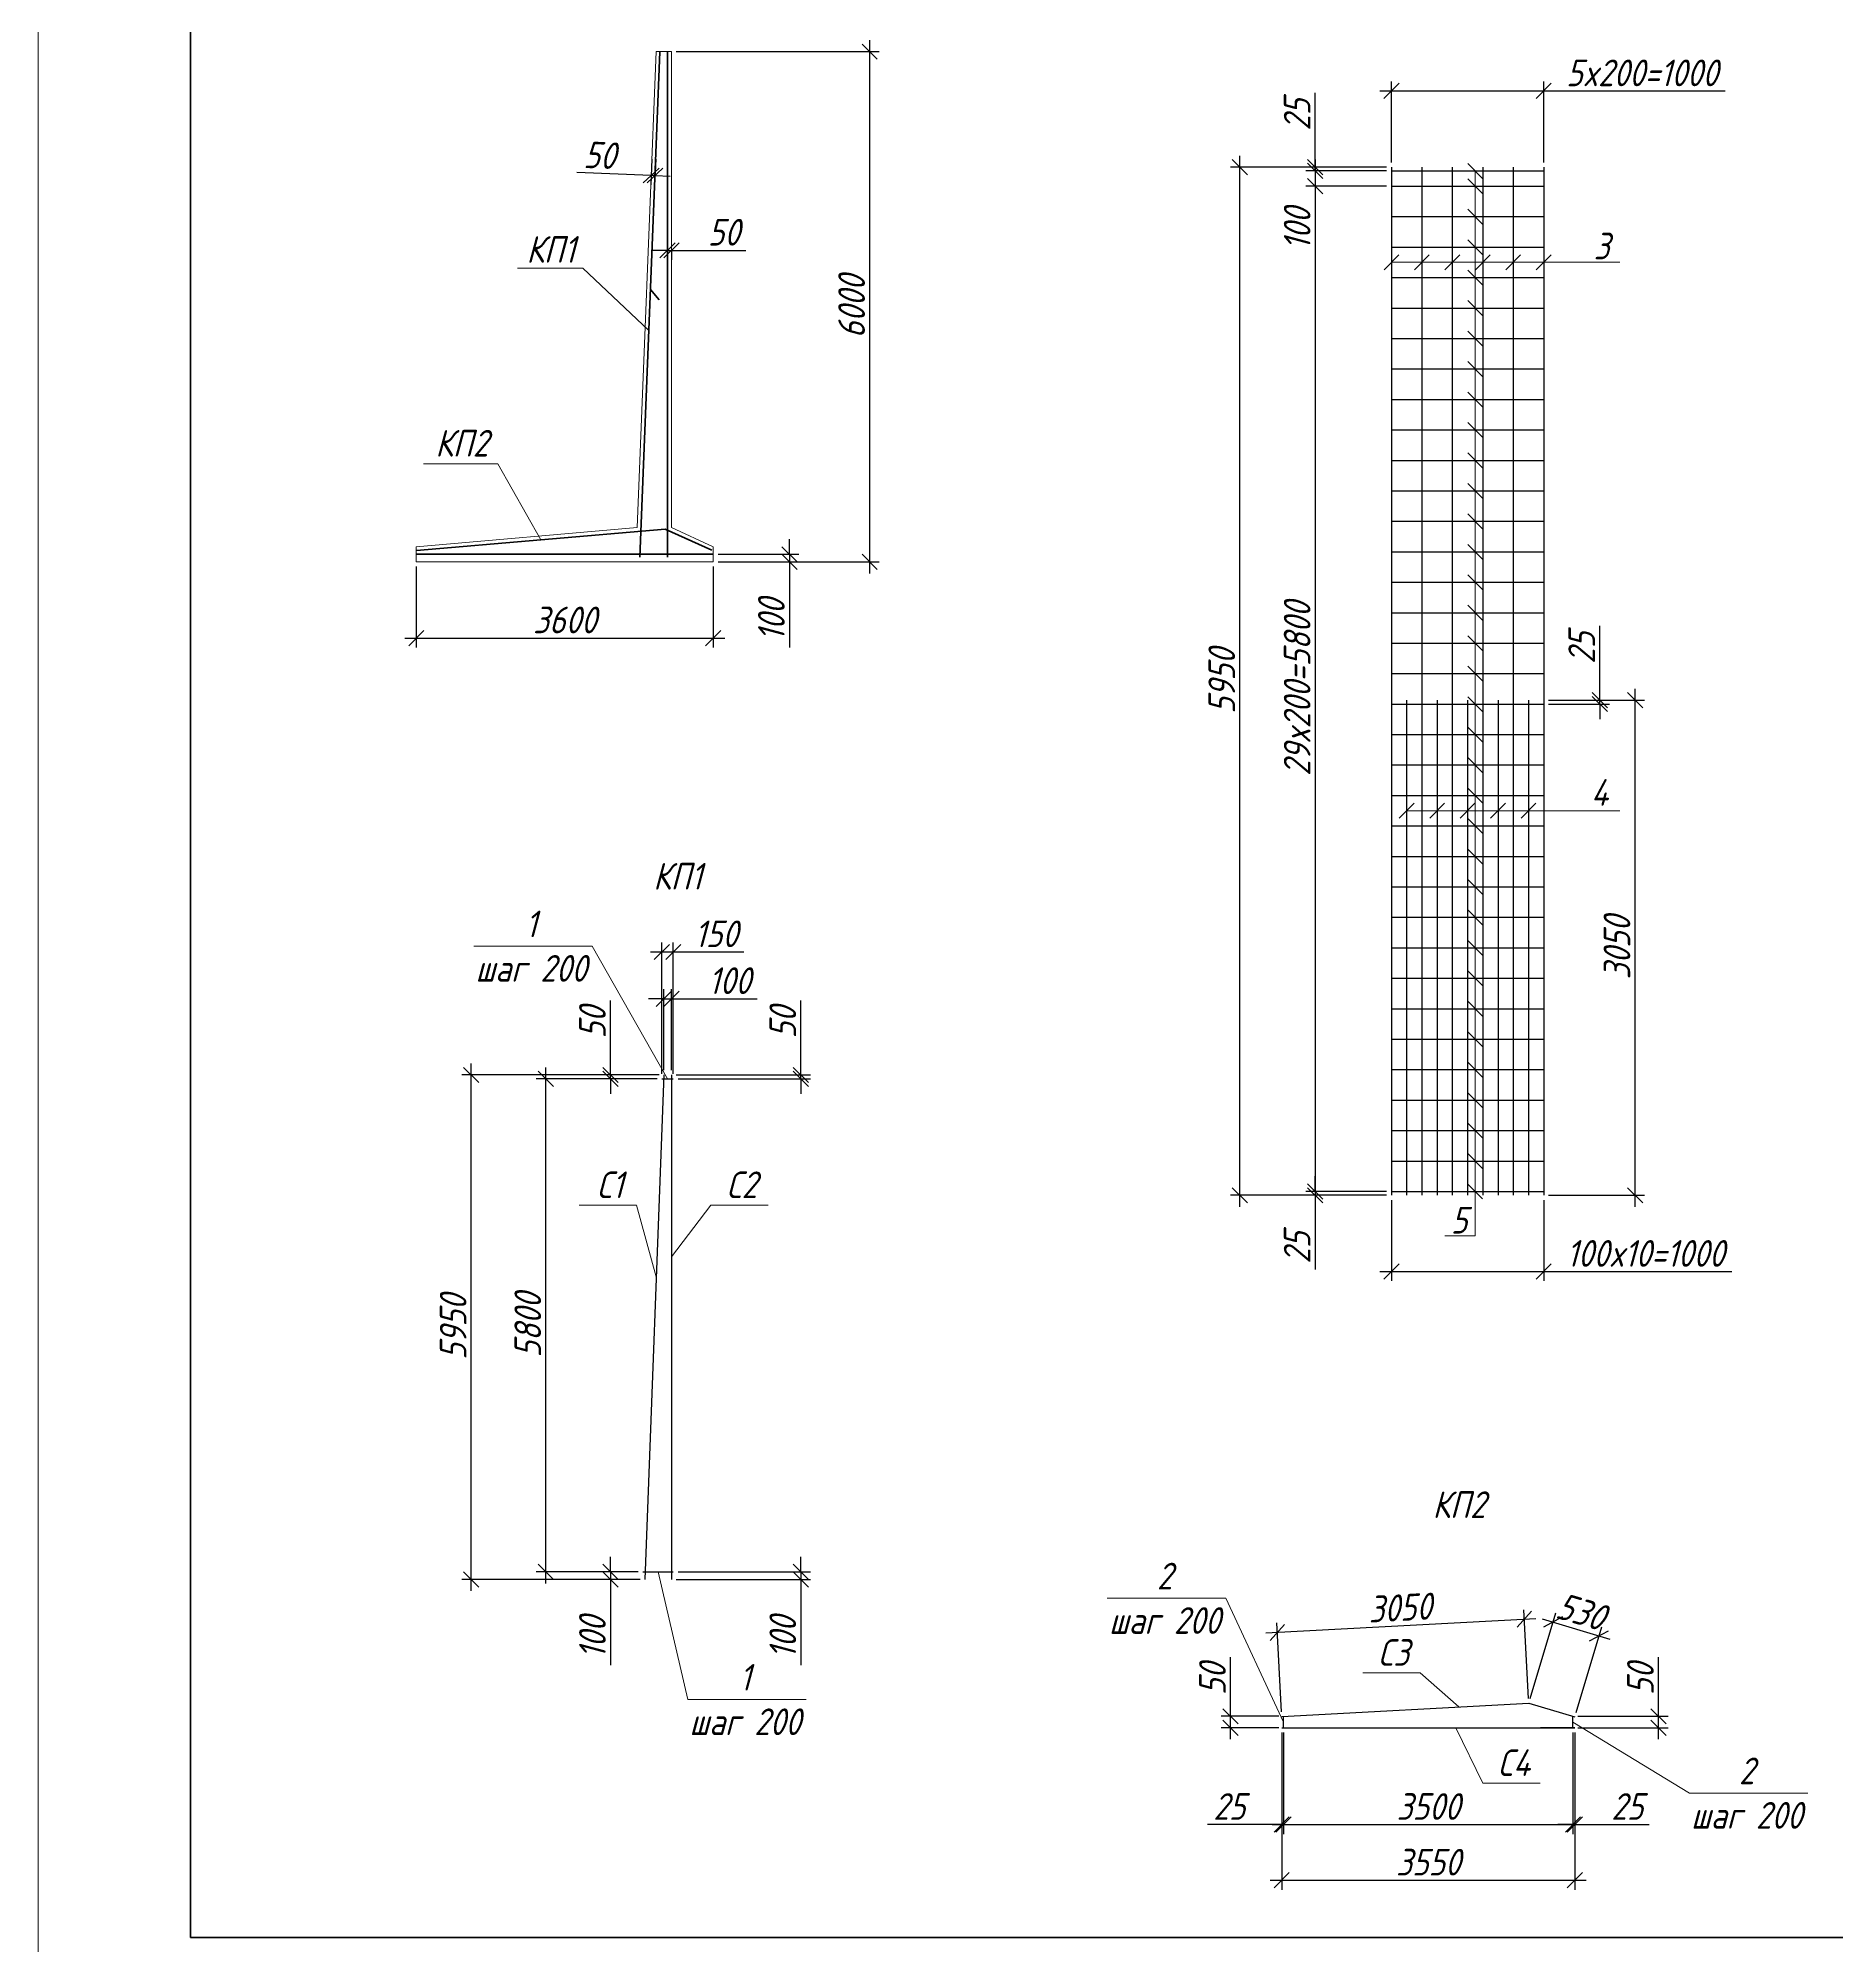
# Model space of a CAD drawing. Header units: millimetres. Extents: x -1004 to 900128, y -352756 to 107728.
# Drawn here: x 403823 to 427445, y -229049 to -204001 of the extents above; entities that cross this region are included whole.
import ezdxf

# ---------------------------------------------------------------- set-up
doc = ezdxf.new("R2010")
doc.units = ezdxf.units.MM
for name, color, linetype, lineweight in [('basic', 95, 'Continuous', 30), ('frame', 173, 'Continuous', 40), ('size', 45, 'Continuous', 20), ('text', 13, 'Continuous', 20), ('thick', 42, 'Continuous', 35), ('thin', 153, 'Continuous', 18)]:
    doc.layers.add(name, color=color, linetype=linetype, lineweight=lineweight)
doc.styles.add('Structures', font='isocpeur.ttf', dxfattribs={"width": 0.85, "oblique": 15})
doc.dimstyles.new('structures 3.5', dxfattribs={"dimtxt": 3.5, "dimasz": 2, "dimexe": 1.25, "dimexo": 0.625, "dimtad": 1, "dimtxsty": 'Structures', "dimblk": 'OBLIQUE', "dimcen": 2.5, "dimdle": 1.5, "dimadec": 0, "dimazin": 0, "dimtfac": 1, "dimtmove": 0, "dimatfit": 3, "dimfxl": 1, "dimarcsym": 0})
doc.dimstyles.new('structures 3.5 50', dxfattribs={"dimtxt": 3.5, "dimasz": 2, "dimexe": 1.25, "dimexo": 0.625, "dimtad": 1, "dimlfac": 0.5, "dimtxsty": 'Structures', "dimblk": 'OBLIQUE', "dimcen": 2.5, "dimdle": 1.5, "dimadec": 0, "dimazin": 0, "dimtfac": 1, "dimtmove": 0, "dimatfit": 3, "dimfxl": 1, "dimarcsym": 0})

# ---------------------------------------------------------------- blocks, each defined once
blk = doc.blocks.new('_Oblique')
at = {"color": 0, "linetype": 'ByBlock', "lineweight": -2}
blk.add_line((-0.5, -0.5), (0.5, 0.5), dxfattribs=at)
blk = doc.blocks.new('*D968')
at = {"layer": 'Defpoints', "color": 0, "transparency": 16777216}
for p in [(408789, -210878), (412689, -210878), (412689, -211878)]:
    blk.add_point(p, dxfattribs=at)
at = {"layer": 'size', "color": 0, "lineweight": -2, "transparency": 16777216}
for p, q in [((408789, -210940), (408789, -212003)), ((412689, -210940), (412689, -212003)), ((408639, -211878), (412839, -211878))]:
    blk.add_line(p, q, dxfattribs=at)
at = {"layer": 'size', "color": 0, "lineweight": -2, "transparency": 16777216, "xscale": 200, "yscale": 200, "zscale": 200, "rotation": 180}
blk.add_blockref('_Oblique', (408789, -211878), dxfattribs=at)
at = {"layer": 'size', "color": 0, "lineweight": -2, "transparency": 16777216, "xscale": 200, "yscale": 200, "zscale": 200}
blk.add_blockref('_Oblique', (412689, -211878), dxfattribs=at)
at = {"layer": 'size', "color": 0, "transparency": 16777216, "insert": (410739, -211640), "char_height": 350, "attachment_point": 5, "style": 'Structures'}
blk.add_mtext('3600', dxfattribs=at)
blk = doc.blocks.new('*D969')
at = {"layer": 'Defpoints', "color": 0, "transparency": 16777216}
for p in [(411885, -205526), (411935, -205528), (411874, -205803)]:
    blk.add_point(p, dxfattribs=at)
at = {"layer": 'size', "color": 0, "lineweight": -2, "transparency": 16777216}
for p, q in [((411883, -205588), (411869, -205928)), ((411933, -205590), (411919, -205930)), ((411874, -205803), (410899, -205764)), ((411924, -205805), (411874, -205803)), ((411924, -205805), (412124, -205813))]:
    blk.add_line(p, q, dxfattribs=at)
at = {"layer": 'size', "color": 0, "lineweight": -2, "transparency": 16777216, "xscale": 200, "yscale": 200, "zscale": 200}
for p, rotation in [((411874, -205803), 357.7093899573788), ((411924, -205805), 177.7093899573788)]:
    blk.add_blockref('_Oblique', p, dxfattribs=dict(at, rotation=rotation))
at = {"layer": 'size', "color": 0, "transparency": 16777216, "insert": (411197, -205538), "char_height": 350, "attachment_point": 5, "rotation": 357.7094, "style": 'Structures'}
blk.add_mtext('50', dxfattribs=at)
blk = doc.blocks.new('*D970')
at = {"layer": 'Defpoints', "color": 0, "transparency": 16777216}
for p in [(412689, -210778), (412689, -210878), (413689, -210878)]:
    blk.add_point(p, dxfattribs=at)
at = {"layer": 'size', "color": 0, "lineweight": -2, "transparency": 16777216}
for p, q in [((413689, -210778), (413689, -210578)), ((412752, -210778), (413814, -210778)), ((412752, -210878), (413814, -210878)), ((413689, -210778), (413689, -210878)), ((413689, -210878), (413689, -212002))]:
    blk.add_line(p, q, dxfattribs=at)
at = {"layer": 'size', "color": 0, "lineweight": -2, "transparency": 16777216, "xscale": 200, "yscale": 200, "zscale": 200}
for p, rotation in [((413689, -210778), 270), ((413689, -210878), 90)]:
    blk.add_blockref('_Oblique', p, dxfattribs=dict(at, rotation=rotation))
at = {"layer": 'size', "color": 0, "transparency": 16777216, "insert": (413452, -211640), "char_height": 350, "attachment_point": 5, "rotation": 90, "style": 'Structures'}
blk.add_mtext('100', dxfattribs=at)
blk = doc.blocks.new('*D971')
at = {"layer": 'Defpoints', "color": 0, "transparency": 16777216}
for p in [(412139, -204178), (414743, -204178), (412689, -210878)]:
    blk.add_point(p, dxfattribs=at)
at = {"layer": 'size', "color": 0, "lineweight": -2, "transparency": 16777216}
for p, q in [((414743, -211028), (414743, -204028)), ((412202, -204178), (414868, -204178)), ((412752, -210878), (414868, -210878))]:
    blk.add_line(p, q, dxfattribs=at)
at = {"layer": 'size', "color": 0, "lineweight": -2, "transparency": 16777216, "xscale": 200, "yscale": 200, "zscale": 200}
for p, rotation in [((414743, -204178), 90), ((414743, -210878), 270)]:
    blk.add_blockref('_Oblique', p, dxfattribs=dict(at, rotation=rotation))
at = {"layer": 'size', "color": 0, "transparency": 16777216, "insert": (414506, -207528), "char_height": 350, "attachment_point": 5, "rotation": 90, "style": 'Structures'}
blk.add_mtext('6000', dxfattribs=at)
blk = doc.blocks.new('*D972')
at = {"layer": 'Defpoints', "color": 0, "transparency": 16777216}
for p in [(412089, -206710), (412139, -206710), (412139, -206787)]:
    blk.add_point(p, dxfattribs=at)
at = {"layer": 'size', "color": 0, "lineweight": -2, "transparency": 16777216}
for p, q in [((412089, -206787), (411889, -206787)), ((412089, -206773), (412089, -206912)), ((412089, -206787), (412139, -206787)), ((412139, -206773), (412139, -206912)), ((412139, -206787), (413115, -206787))]:
    blk.add_line(p, q, dxfattribs=at)
at = {"layer": 'size', "color": 0, "lineweight": -2, "transparency": 16777216, "xscale": 200, "yscale": 200, "zscale": 200}
blk.add_blockref('_Oblique', (412089, -206787), dxfattribs=at)
at = {"layer": 'size', "color": 0, "lineweight": -2, "transparency": 16777216, "xscale": 200, "yscale": 200, "zscale": 200, "rotation": 180}
blk.add_blockref('_Oblique', (412139, -206787), dxfattribs=at)
at = {"layer": 'size', "color": 0, "transparency": 16777216, "insert": (412827, -206549), "char_height": 350, "attachment_point": 5, "style": 'Structures'}
blk.add_mtext('50', dxfattribs=at)
blk = doc.blocks.new('*D973')
at = {"layer": 'Defpoints', "color": 0, "transparency": 16777216}
for p in [(412164, -215999), (412014, -217664), (412164, -217664)]:
    blk.add_point(p, dxfattribs=at)
at = {"layer": 'size', "color": 0, "lineweight": -2, "transparency": 16777216}
for p, q in [((412014, -217601), (412014, -215874)), ((412164, -217601), (412164, -215874)), ((411864, -215999), (412164, -215999)), ((412164, -215999), (413089, -215999))]:
    blk.add_line(p, q, dxfattribs=at)
at = {"layer": 'size', "color": 0, "lineweight": -2, "transparency": 16777216, "xscale": 200, "yscale": 200, "zscale": 200, "rotation": 180}
blk.add_blockref('_Oblique', (412014, -215999), dxfattribs=at)
at = {"layer": 'size', "color": 0, "lineweight": -2, "transparency": 16777216, "xscale": 200, "yscale": 200, "zscale": 200}
blk.add_blockref('_Oblique', (412164, -215999), dxfattribs=at)
at = {"layer": 'size', "color": 0, "transparency": 16777216, "insert": (412727, -215761), "char_height": 350, "attachment_point": 5, "style": 'Structures'}
blk.add_mtext('150', dxfattribs=at)
blk = doc.blocks.new('*D974')
at = {"layer": 'Defpoints', "color": 0, "transparency": 16777216}
for p in [(411339, -217614), (412014, -217664), (412039, -217614)]:
    blk.add_point(p, dxfattribs=at)
at = {"layer": 'size', "color": 0, "lineweight": -2, "transparency": 16777216}
for p, q in [((411339, -217614), (411339, -216638)), ((411977, -217614), (411214, -217614)), ((411952, -217664), (411214, -217664)), ((411339, -217664), (411339, -217614)), ((411339, -217664), (411339, -217864))]:
    blk.add_line(p, q, dxfattribs=at)
at = {"layer": 'size', "color": 0, "lineweight": -2, "transparency": 16777216, "xscale": 200, "yscale": 200, "zscale": 200}
for p, rotation in [((411339, -217614), 270), ((411339, -217664), 90)]:
    blk.add_blockref('_Oblique', p, dxfattribs=dict(at, rotation=rotation))
at = {"layer": 'size', "color": 0, "transparency": 16777216, "insert": (411102, -216926), "char_height": 350, "attachment_point": 5, "rotation": 90, "style": 'Structures'}
blk.add_mtext('50', dxfattribs=at)
blk = doc.blocks.new('*D975')
at = {"layer": 'Defpoints', "color": 0, "transparency": 16777216}
for p in [(412139, -217614), (412164, -217664), (413839, -217614)]:
    blk.add_point(p, dxfattribs=at)
at = {"layer": 'size', "color": 0, "lineweight": -2, "transparency": 16777216}
for p, q in [((413839, -217614), (413839, -216638)), ((412202, -217614), (413964, -217614)), ((412227, -217664), (413964, -217664)), ((413839, -217664), (413839, -217614)), ((413839, -217664), (413839, -217864))]:
    blk.add_line(p, q, dxfattribs=at)
at = {"layer": 'size', "color": 0, "lineweight": -2, "transparency": 16777216, "xscale": 200, "yscale": 200, "zscale": 200}
for p, rotation in [((413839, -217614), 270), ((413839, -217664), 90)]:
    blk.add_blockref('_Oblique', p, dxfattribs=dict(at, rotation=rotation))
at = {"layer": 'size', "color": 0, "transparency": 16777216, "insert": (413602, -216926), "char_height": 350, "attachment_point": 5, "rotation": 90, "style": 'Structures'}
blk.add_mtext('50', dxfattribs=at)
blk = doc.blocks.new('*D976')
at = {"layer": 'Defpoints', "color": 0, "transparency": 16777216}
for p in [(412139, -216614), (412039, -217614), (412139, -217614)]:
    blk.add_point(p, dxfattribs=at)
at = {"layer": 'size', "color": 0, "lineweight": -2, "transparency": 16777216}
for p, q in [((412039, -216614), (411839, -216614)), ((412039, -217551), (412039, -216489)), ((412039, -216614), (412139, -216614)), ((412139, -217551), (412139, -216489)), ((412139, -216614), (413264, -216614))]:
    blk.add_line(p, q, dxfattribs=at)
at = {"layer": 'size', "color": 0, "lineweight": -2, "transparency": 16777216, "xscale": 200, "yscale": 200, "zscale": 200}
blk.add_blockref('_Oblique', (412039, -216614), dxfattribs=at)
at = {"layer": 'size', "color": 0, "lineweight": -2, "transparency": 16777216, "xscale": 200, "yscale": 200, "zscale": 200, "rotation": 180}
blk.add_blockref('_Oblique', (412139, -216614), dxfattribs=at)
at = {"layer": 'size', "color": 0, "transparency": 16777216, "insert": (412902, -216376), "char_height": 350, "attachment_point": 5, "style": 'Structures'}
blk.add_mtext('100', dxfattribs=at)
blk = doc.blocks.new('*D977')
at = {"layer": 'Defpoints', "color": 0, "transparency": 16777216}
for p in [(411764, -224139), (411339, -224239), (411789, -224239)]:
    blk.add_point(p, dxfattribs=at)
at = {"layer": 'size', "color": 0, "lineweight": -2, "transparency": 16777216}
for p, q in [((411702, -224139), (411214, -224139)), ((411339, -224139), (411339, -223939)), ((411339, -224139), (411339, -224239)), ((411727, -224239), (411214, -224239)), ((411339, -224239), (411339, -225363))]:
    blk.add_line(p, q, dxfattribs=at)
at = {"layer": 'size', "color": 0, "lineweight": -2, "transparency": 16777216, "xscale": 200, "yscale": 200, "zscale": 200}
for p, rotation in [((411339, -224139), 270), ((411339, -224239), 90)]:
    blk.add_blockref('_Oblique', p, dxfattribs=dict(at, rotation=rotation))
at = {"layer": 'size', "color": 0, "transparency": 16777216, "insert": (411102, -225001), "char_height": 350, "attachment_point": 5, "rotation": 90, "style": 'Structures'}
blk.add_mtext('100', dxfattribs=at)
blk = doc.blocks.new('*D978')
at = {"layer": 'Defpoints', "color": 0, "transparency": 16777216}
for p in [(412164, -224139), (412139, -224239), (413839, -224239)]:
    blk.add_point(p, dxfattribs=at)
at = {"layer": 'size', "color": 0, "lineweight": -2, "transparency": 16777216}
for p, q in [((412227, -224139), (413964, -224139)), ((413839, -224139), (413839, -223939)), ((413839, -224139), (413839, -224239)), ((412202, -224239), (413964, -224239)), ((413839, -224239), (413839, -225363))]:
    blk.add_line(p, q, dxfattribs=at)
at = {"layer": 'size', "color": 0, "lineweight": -2, "transparency": 16777216, "xscale": 200, "yscale": 200, "zscale": 200}
for p, rotation in [((413839, -224139), 270), ((413839, -224239), 90)]:
    blk.add_blockref('_Oblique', p, dxfattribs=dict(at, rotation=rotation))
at = {"layer": 'size', "color": 0, "transparency": 16777216, "insert": (413602, -225001), "char_height": 350, "attachment_point": 5, "rotation": 90, "style": 'Structures'}
blk.add_mtext('100', dxfattribs=at)
blk = doc.blocks.new('*D979')
at = {"layer": 'Defpoints', "color": 0, "transparency": 16777216}
for p in [(410490, -217664), (412014, -217664), (411764, -224139)]:
    blk.add_point(p, dxfattribs=at)
at = {"layer": 'size', "color": 0, "lineweight": -2, "transparency": 16777216}
for p, q in [((411952, -217664), (410365, -217664)), ((410490, -224289), (410490, -217514)), ((411702, -224139), (410365, -224139))]:
    blk.add_line(p, q, dxfattribs=at)
at = {"layer": 'size', "color": 0, "lineweight": -2, "transparency": 16777216, "xscale": 200, "yscale": 200, "zscale": 200}
for p, rotation in [((410490, -217664), 90), ((410490, -224139), 270)]:
    blk.add_blockref('_Oblique', p, dxfattribs=dict(at, rotation=rotation))
at = {"layer": 'size', "color": 0, "transparency": 16777216, "insert": (410253, -220901), "char_height": 350, "attachment_point": 5, "rotation": 90, "style": 'Structures'}
blk.add_mtext('5800', dxfattribs=at)
blk = doc.blocks.new('*D980')
at = {"layer": 'Defpoints', "color": 0, "transparency": 16777216}
for p in [(409510, -217614), (412039, -217614), (411789, -224239)]:
    blk.add_point(p, dxfattribs=at)
at = {"layer": 'size', "color": 0, "lineweight": -2, "transparency": 16777216}
for p, q in [((411977, -217614), (409385, -217614)), ((409510, -224389), (409510, -217464)), ((411727, -224239), (409385, -224239))]:
    blk.add_line(p, q, dxfattribs=at)
at = {"layer": 'size', "color": 0, "lineweight": -2, "transparency": 16777216, "xscale": 200, "yscale": 200, "zscale": 200}
for p, rotation in [((409510, -217614), 90), ((409510, -224239), 270)]:
    blk.add_blockref('_Oblique', p, dxfattribs=dict(at, rotation=rotation))
at = {"layer": 'size', "color": 0, "transparency": 16777216, "insert": (409273, -220926), "char_height": 350, "attachment_point": 5, "rotation": 90, "style": 'Structures'}
blk.add_mtext('5950', dxfattribs=at)
blk = doc.blocks.new('*D981')
at = {"layer": 'Defpoints', "color": 0, "transparency": 16777216}
for p in [(423341, -224760), (423400, -225863), (420155, -226037)]:
    blk.add_point(p, dxfattribs=at)
at = {"layer": 'size', "color": 0, "lineweight": -2, "transparency": 16777216}
for p, q in [((423397, -225801), (423335, -224635)), ((419946, -224941), (423491, -224752)), ((420152, -225974), (420089, -224808))]:
    blk.add_line(p, q, dxfattribs=at)
at = {"layer": 'size', "color": 0, "lineweight": -2, "transparency": 16777216, "xscale": 200, "yscale": 200, "zscale": 200}
for p, rotation in [((423341, -224760), 3.060367913369876), ((420096, -224933), 183.0603679133699)]:
    blk.add_blockref('_Oblique', p, dxfattribs=dict(at, rotation=rotation))
at = {"layer": 'size', "color": 0, "transparency": 16777216, "insert": (421706, -224609), "char_height": 350, "attachment_point": 5, "rotation": 3.0604, "style": 'Structures'}
blk.add_mtext('3050', dxfattribs=at)
blk = doc.blocks.new('*D982')
at = {"layer": 'Defpoints', "color": 0, "transparency": 16777216}
for p in [(424321, -224978), (423400, -225863), (424004, -226043)]:
    blk.add_point(p, dxfattribs=at)
at = {"layer": 'size', "color": 0, "lineweight": -2, "transparency": 16777216}
for p, q in [((423418, -225803), (423753, -224678)), ((423574, -224755), (424465, -225020)), ((424022, -225983), (424357, -224858))]:
    blk.add_line(p, q, dxfattribs=at)
at = {"layer": 'size', "color": 0, "lineweight": -2, "transparency": 16777216, "xscale": 200, "yscale": 200, "zscale": 200}
for p, rotation in [((423717, -224798), 163.4311708203997), ((424321, -224978), 343.4311708203997)]:
    blk.add_blockref('_Oblique', p, dxfattribs=dict(at, rotation=rotation))
at = {"layer": 'size', "color": 0, "transparency": 16777216, "insert": (424087, -224660), "char_height": 350, "attachment_point": 5, "rotation": 343.4312, "style": 'Structures'}
blk.add_mtext('530', dxfattribs=at)
blk = doc.blocks.new('*D983')
at = {"layer": 'Defpoints', "color": 0, "transparency": 16777216}
for p in [(420179, -226185), (423979, -226185), (423979, -227456)]:
    blk.add_point(p, dxfattribs=at)
at = {"layer": 'size', "color": 0, "lineweight": -2, "transparency": 16777216}
for p, q in [((420179, -226248), (420179, -227581)), ((423979, -226248), (423979, -227581)), ((420029, -227456), (424129, -227456))]:
    blk.add_line(p, q, dxfattribs=at)
at = {"layer": 'size', "color": 0, "lineweight": -2, "transparency": 16777216, "xscale": 200, "yscale": 200, "zscale": 200, "rotation": 180}
blk.add_blockref('_Oblique', (420179, -227456), dxfattribs=at)
at = {"layer": 'size', "color": 0, "lineweight": -2, "transparency": 16777216, "xscale": 200, "yscale": 200, "zscale": 200}
blk.add_blockref('_Oblique', (423979, -227456), dxfattribs=at)
at = {"layer": 'size', "color": 0, "transparency": 16777216, "insert": (422079, -227219), "char_height": 350, "attachment_point": 5, "style": 'Structures'}
blk.add_mtext('3500', dxfattribs=at)
blk = doc.blocks.new('*D984')
at = {"layer": 'Defpoints', "color": 0, "transparency": 16777216}
for p in [(423979, -226185), (424004, -226185), (424004, -227456)]:
    blk.add_point(p, dxfattribs=at)
at = {"layer": 'size', "color": 0, "lineweight": -2, "transparency": 16777216}
for p, q in [((423979, -226248), (423979, -227581)), ((424004, -226248), (424004, -227581)), ((423979, -227456), (423779, -227456)), ((423979, -227456), (424004, -227456)), ((424004, -227456), (424980, -227456))]:
    blk.add_line(p, q, dxfattribs=at)
at = {"layer": 'size', "color": 0, "lineweight": -2, "transparency": 16777216, "xscale": 200, "yscale": 200, "zscale": 200}
blk.add_blockref('_Oblique', (423979, -227456), dxfattribs=at)
at = {"layer": 'size', "color": 0, "lineweight": -2, "transparency": 16777216, "xscale": 200, "yscale": 200, "zscale": 200, "rotation": 180}
blk.add_blockref('_Oblique', (424004, -227456), dxfattribs=at)
at = {"layer": 'size', "color": 0, "transparency": 16777216, "insert": (424692, -227219), "char_height": 350, "attachment_point": 5, "style": 'Structures'}
blk.add_mtext('25', dxfattribs=at)
blk = doc.blocks.new('*D985')
at = {"layer": 'Defpoints', "color": 0, "transparency": 16777216}
for p in [(420154, -226185), (420179, -226185), (420154, -227456)]:
    blk.add_point(p, dxfattribs=at)
at = {"layer": 'size', "color": 0, "lineweight": -2, "transparency": 16777216}
for p, q in [((420154, -226248), (420154, -227581)), ((420179, -226248), (420179, -227581)), ((420154, -227456), (419179, -227456)), ((420179, -227456), (420154, -227456)), ((420179, -227456), (420379, -227456))]:
    blk.add_line(p, q, dxfattribs=at)
at = {"layer": 'size', "color": 0, "lineweight": -2, "transparency": 16777216, "xscale": 200, "yscale": 200, "zscale": 200}
blk.add_blockref('_Oblique', (420154, -227456), dxfattribs=at)
at = {"layer": 'size', "color": 0, "lineweight": -2, "transparency": 16777216, "xscale": 200, "yscale": 200, "zscale": 200, "rotation": 180}
blk.add_blockref('_Oblique', (420179, -227456), dxfattribs=at)
at = {"layer": 'size', "color": 0, "transparency": 16777216, "insert": (419466, -227219), "char_height": 350, "attachment_point": 5, "style": 'Structures'}
blk.add_mtext('25', dxfattribs=at)
blk = doc.blocks.new('*D986')
at = {"layer": 'Defpoints', "color": 0, "transparency": 16777216}
for p in [(420154, -226185), (424004, -226185), (424004, -228187)]:
    blk.add_point(p, dxfattribs=at)
at = {"layer": 'size', "color": 0, "lineweight": -2, "transparency": 16777216}
for p, q in [((420154, -226248), (420154, -228312)), ((424004, -226248), (424004, -228312)), ((420004, -228187), (424154, -228187))]:
    blk.add_line(p, q, dxfattribs=at)
at = {"layer": 'size', "color": 0, "lineweight": -2, "transparency": 16777216, "xscale": 200, "yscale": 200, "zscale": 200, "rotation": 180}
blk.add_blockref('_Oblique', (420154, -228187), dxfattribs=at)
at = {"layer": 'size', "color": 0, "lineweight": -2, "transparency": 16777216, "xscale": 200, "yscale": 200, "zscale": 200}
blk.add_blockref('_Oblique', (424004, -228187), dxfattribs=at)
at = {"layer": 'size', "color": 0, "transparency": 16777216, "insert": (422079, -227950), "char_height": 350, "attachment_point": 5, "style": 'Structures'}
blk.add_mtext('3550', dxfattribs=at)
blk = doc.blocks.new('*D987')
at = {"layer": 'Defpoints', "color": 0, "transparency": 16777216}
for p in [(419483, -226035), (420179, -226035), (420179, -226185)]:
    blk.add_point(p, dxfattribs=at)
at = {"layer": 'size', "color": 0, "lineweight": -2, "transparency": 16777216}
for p, q in [((419483, -226035), (419483, -225260)), ((420117, -226035), (419358, -226035)), ((419483, -226335), (419483, -226035)), ((420117, -226185), (419358, -226185))]:
    blk.add_line(p, q, dxfattribs=at)
at = {"layer": 'size', "color": 0, "lineweight": -2, "transparency": 16777216, "xscale": 200, "yscale": 200, "zscale": 200}
for p, rotation in [((419483, -226035), 90), ((419483, -226185), 270)]:
    blk.add_blockref('_Oblique', p, dxfattribs=dict(at, rotation=rotation))
at = {"layer": 'size', "color": 0, "transparency": 16777216, "insert": (419245, -225547), "char_height": 350, "attachment_point": 5, "rotation": 90, "style": 'Structures'}
blk.add_mtext('50', dxfattribs=at)
blk = doc.blocks.new('*D988')
at = {"layer": 'Defpoints', "color": 0, "transparency": 16777216}
for p in [(423979, -226035), (425103, -226035), (423979, -226185)]:
    blk.add_point(p, dxfattribs=at)
at = {"layer": 'size', "color": 0, "lineweight": -2, "transparency": 16777216}
for p, q in [((425103, -226035), (425103, -225260)), ((424042, -226035), (425228, -226035)), ((425103, -226335), (425103, -226035)), ((424042, -226185), (425228, -226185))]:
    blk.add_line(p, q, dxfattribs=at)
at = {"layer": 'size', "color": 0, "lineweight": -2, "transparency": 16777216, "xscale": 200, "yscale": 200, "zscale": 200}
for p, rotation in [((425103, -226035), 90), ((425103, -226185), 270)]:
    blk.add_blockref('_Oblique', p, dxfattribs=dict(at, rotation=rotation))
at = {"layer": 'size', "color": 0, "transparency": 16777216, "insert": (424865, -225547), "char_height": 350, "attachment_point": 5, "rotation": 90, "style": 'Structures'}
blk.add_mtext('50', dxfattribs=at)
blk = doc.blocks.new('*D955')
at = {"layer": 'Defpoints', "color": 0, "transparency": 16777216}
for p in [(421595, -205944), (420595, -219144), (421595, -219144)]:
    blk.add_point(p, dxfattribs=at)
at = {"layer": 'size', "color": 0, "lineweight": -2, "transparency": 16777216}
for p, q in [((420595, -205794), (420595, -219294)), ((421532, -205944), (420470, -205944)), ((421532, -219144), (420470, -219144))]:
    blk.add_line(p, q, dxfattribs=at)
at = {"layer": 'size', "color": 0, "lineweight": -2, "transparency": 16777216, "xscale": 200, "yscale": 200, "zscale": 200}
for p, rotation in [((420595, -205944), 90), ((420595, -219144), 270)]:
    blk.add_blockref('_Oblique', p, dxfattribs=dict(at, rotation=rotation))
at = {"layer": 'size', "color": 0, "transparency": 16777216, "insert": (420357, -212544), "char_height": 350, "attachment_point": 5, "rotation": 90, "style": 'Structures'}
blk.add_mtext('29x200=5800', dxfattribs=at)
blk = doc.blocks.new('*D956')
at = {"layer": 'Defpoints', "color": 0, "transparency": 16777216}
for p in [(420595, -205694), (421595, -205694), (421595, -205744)]:
    blk.add_point(p, dxfattribs=at)
at = {"layer": 'size', "color": 0, "lineweight": -2, "transparency": 16777216}
for p, q in [((420595, -205694), (420595, -204718)), ((421532, -205694), (420470, -205694)), ((421532, -205744), (420470, -205744)), ((420595, -205744), (420595, -205694)), ((420595, -205744), (420595, -205944))]:
    blk.add_line(p, q, dxfattribs=at)
at = {"layer": 'size', "color": 0, "lineweight": -2, "transparency": 16777216, "xscale": 200, "yscale": 200, "zscale": 200}
for p, rotation in [((420595, -205694), 270), ((420595, -205744), 90)]:
    blk.add_blockref('_Oblique', p, dxfattribs=dict(at, rotation=rotation))
at = {"layer": 'size', "color": 0, "transparency": 16777216, "insert": (420357, -205006), "char_height": 350, "attachment_point": 5, "rotation": 90, "style": 'Structures'}
blk.add_mtext('25', dxfattribs=at)
blk = doc.blocks.new('*D957')
at = {"layer": 'Defpoints', "color": 0, "transparency": 16777216}
for p in [(421595, -219144), (420595, -219194), (421595, -219194)]:
    blk.add_point(p, dxfattribs=at)
at = {"layer": 'size', "color": 0, "lineweight": -2, "transparency": 16777216}
for p, q in [((421532, -219144), (420470, -219144)), ((420595, -219144), (420595, -218944)), ((420595, -219144), (420595, -219194)), ((421532, -219194), (420470, -219194)), ((420595, -219194), (420595, -220170))]:
    blk.add_line(p, q, dxfattribs=at)
at = {"layer": 'size', "color": 0, "lineweight": -2, "transparency": 16777216, "xscale": 200, "yscale": 200, "zscale": 200}
for p, rotation in [((420595, -219144), 270), ((420595, -219194), 90)]:
    blk.add_blockref('_Oblique', p, dxfattribs=dict(at, rotation=rotation))
at = {"layer": 'size', "color": 0, "transparency": 16777216, "insert": (420357, -219882), "char_height": 350, "attachment_point": 5, "rotation": 90, "style": 'Structures'}
blk.add_mtext('25', dxfattribs=at)
blk = doc.blocks.new('*D958')
at = {"layer": 'Defpoints', "color": 0, "transparency": 16777216}
for p in [(419605, -205694), (421595, -205694), (421595, -219194)]:
    blk.add_point(p, dxfattribs=at)
at = {"layer": 'size', "color": 0, "lineweight": -2, "transparency": 16777216}
for p, q in [((419605, -219344), (419605, -205544)), ((421532, -205694), (419480, -205694)), ((421532, -219194), (419480, -219194))]:
    blk.add_line(p, q, dxfattribs=at)
at = {"layer": 'size', "color": 0, "lineweight": -2, "transparency": 16777216, "xscale": 200, "yscale": 200, "zscale": 200}
for p, rotation in [((419605, -205694), 90), ((419605, -219194), 270)]:
    blk.add_blockref('_Oblique', p, dxfattribs=dict(at, rotation=rotation))
at = {"layer": 'size', "color": 0, "transparency": 16777216, "insert": (419367, -212444), "char_height": 350, "attachment_point": 5, "rotation": 90, "style": 'Structures'}
blk.add_mtext('5950', dxfattribs=at)
blk = doc.blocks.new('*D959')
at = {"layer": 'Defpoints', "color": 0, "transparency": 16777216}
for p in [(423595, -212694), (424795, -212694), (423595, -219194)]:
    blk.add_point(p, dxfattribs=at)
at = {"layer": 'size', "color": 0, "lineweight": -2, "transparency": 16777216}
for p, q in [((424795, -219344), (424795, -212544)), ((423657, -212694), (424920, -212694)), ((423657, -219194), (424920, -219194))]:
    blk.add_line(p, q, dxfattribs=at)
at = {"layer": 'size', "color": 0, "lineweight": -2, "transparency": 16777216, "xscale": 200, "yscale": 200, "zscale": 200}
for p, rotation in [((424795, -212694), 90), ((424795, -219194), 270)]:
    blk.add_blockref('_Oblique', p, dxfattribs=dict(at, rotation=rotation))
at = {"layer": 'size', "color": 0, "transparency": 16777216, "insert": (424557, -215944), "char_height": 350, "attachment_point": 5, "rotation": 90, "style": 'Structures'}
blk.add_mtext('3050', dxfattribs=at)
blk = doc.blocks.new('*D960')
at = {"layer": 'Defpoints', "color": 0, "transparency": 16777216}
for p in [(423595, -212694), (423595, -212744), (424332, -212694)]:
    blk.add_point(p, dxfattribs=at)
at = {"layer": 'size', "color": 0, "lineweight": -2, "transparency": 16777216}
for p, q in [((424332, -212694), (424332, -211718)), ((423657, -212694), (424457, -212694)), ((423657, -212744), (424457, -212744)), ((424332, -212744), (424332, -212694)), ((424332, -212744), (424332, -212944))]:
    blk.add_line(p, q, dxfattribs=at)
at = {"layer": 'size', "color": 0, "lineweight": -2, "transparency": 16777216, "xscale": 200, "yscale": 200, "zscale": 200}
for p, rotation in [((424332, -212694), 270), ((424332, -212744), 90)]:
    blk.add_blockref('_Oblique', p, dxfattribs=dict(at, rotation=rotation))
at = {"layer": 'size', "color": 0, "transparency": 16777216, "insert": (424094, -212006), "char_height": 350, "attachment_point": 5, "rotation": 90, "style": 'Structures'}
blk.add_mtext('25', dxfattribs=at)
blk = doc.blocks.new('*D1005')
at = {"layer": 'Defpoints', "color": 0, "transparency": 16777216}
for p in [(423595, -204694), (421595, -205694), (423595, -205694)]:
    blk.add_point(p, dxfattribs=at)
at = {"layer": 'size', "color": 0, "lineweight": -2, "transparency": 16777216}
for p, q in [((421595, -205632), (421595, -204569)), ((423595, -205632), (423595, -204569)), ((421445, -204694), (423595, -204694)), ((423595, -204694), (425977, -204694))]:
    blk.add_line(p, q, dxfattribs=at)
at = {"layer": 'size', "color": 0, "lineweight": -2, "transparency": 16777216, "xscale": 200, "yscale": 200, "zscale": 200, "rotation": 180}
blk.add_blockref('_Oblique', (421595, -204694), dxfattribs=at)
at = {"layer": 'size', "color": 0, "lineweight": -2, "transparency": 16777216, "xscale": 200, "yscale": 200, "zscale": 200}
blk.add_blockref('_Oblique', (423595, -204694), dxfattribs=at)
at = {"layer": 'size', "color": 0, "transparency": 16777216, "insert": (424886, -204457), "char_height": 350, "attachment_point": 5, "style": 'Structures'}
blk.add_mtext('5x200=1000', dxfattribs=at)
blk = doc.blocks.new('*D1006')
at = {"layer": 'Defpoints', "color": 0, "transparency": 16777216}
for p in [(421595, -219194), (423595, -219194), (423595, -220194)]:
    blk.add_point(p, dxfattribs=at)
at = {"layer": 'size', "color": 0, "lineweight": -2, "transparency": 16777216}
for p, q in [((421595, -219257), (421595, -220319)), ((423595, -219257), (423595, -220319)), ((421445, -220194), (423595, -220194)), ((423595, -220194), (426066, -220194))]:
    blk.add_line(p, q, dxfattribs=at)
at = {"layer": 'size', "color": 0, "lineweight": -2, "transparency": 16777216, "xscale": 200, "yscale": 200, "zscale": 200, "rotation": 180}
blk.add_blockref('_Oblique', (421595, -220194), dxfattribs=at)
at = {"layer": 'size', "color": 0, "lineweight": -2, "transparency": 16777216, "xscale": 200, "yscale": 200, "zscale": 200}
blk.add_blockref('_Oblique', (423595, -220194), dxfattribs=at)
at = {"layer": 'size', "color": 0, "transparency": 16777216, "insert": (424931, -219957), "char_height": 350, "attachment_point": 5, "style": 'Structures'}
blk.add_mtext('100x10=1000', dxfattribs=at)
blk = doc.blocks.new('*U949')
at = {"layer": 'thin'}
blk.add_line((97, -97), (-97, 97), dxfattribs=at)
blk = doc.blocks.new('*U950')
at = {"layer": 'size', "color": 0, "linetype": 'ByBlock', "lineweight": -2, "transparency": 16777216}
for p in [(0, 13200), (0, 12800), (0, 12400), (0, 12000), (0, 11600), (0, 11200), (0, 10800), (0, 10400), (0, 10000), (0, 9600), (0, 9200), (0, 8800), (0, 8400), (0, 8000), (0, 7600), (0, 7200), (0, 6800), (0, 6400), (0, 6000), (0, 5600), (0, 5200), (0, 4800), (0, 4400), (0, 4000), (0, 3600), (0, 3200), (0, 2800), (0, 2400), (0, 2000), (0, 1600), (0, 1200), (0, 800), (0, 400), (0, 0)]:
    blk.add_blockref('*U949', p, dxfattribs=at)
blk = doc.blocks.new('*D1041')
at = {"layer": 'Defpoints', "color": 0, "transparency": 16777216}
for p in [(421595, -205744), (420595, -205944), (421595, -205944)]:
    blk.add_point(p, dxfattribs=at)
at = {"layer": 'size', "color": 0, "lineweight": -2, "transparency": 16777216}
for p, q in [((420595, -205594), (420595, -205944)), ((421532, -205744), (420470, -205744)), ((421532, -205944), (420470, -205944)), ((420595, -205944), (420595, -206869))]:
    blk.add_line(p, q, dxfattribs=at)
at = {"layer": 'size', "color": 0, "lineweight": -2, "transparency": 16777216, "xscale": 200, "yscale": 200, "zscale": 200}
for p, rotation in [((420595, -205744), 90), ((420595, -205944), 270)]:
    blk.add_blockref('_Oblique', p, dxfattribs=dict(at, rotation=rotation))
at = {"layer": 'size', "color": 0, "transparency": 16777216, "insert": (420357, -206506), "char_height": 350, "attachment_point": 5, "rotation": 90, "style": 'Structures'}
blk.add_mtext('100', dxfattribs=at)

msp = doc.modelspace()

# ---------------------------------------------------------------- linework, layer by layer
at = {"layer": 'basic'}
for p, q in [((421594.868, -205694.231), (421594.868, -219194.231)), ((421594.868, -205744.231), (423594.868, -205744.231)), ((421994.868, -205694.231), (421994.868, -219194.231)), ((422394.868, -205694.231), (422394.868, -219194.231)), ((422794.868, -205694.231), (422794.868, -219194.231)), ((423194.868, -205694.231), (423194.868, -219194.231)), ((423594.868, -205694.231), (423594.868, -219194.231)), ((421594.868, -205944.231), (423594.868, -205944.231)), ((421594.868, -206344.231), (423594.868, -206344.231)), ((421594.868, -206744.231), (423594.868, -206744.231)), ((421594.868, -207144.231), (423594.868, -207144.231)), ((421594.868, -207544.231), (423594.868, -207544.231)), ((421594.868, -207944.231), (423594.868, -207944.231)), ((421594.868, -208344.231), (423594.868, -208344.231)), ((421594.868, -208744.231), (423594.868, -208744.231)), ((421594.868, -209144.231), (423594.868, -209144.231)), ((421594.868, -209544.231), (423594.868, -209544.231)), ((421594.868, -209944.231), (423594.868, -209944.231)), ((421594.868, -210344.231), (423594.868, -210344.231)), ((421594.868, -210744.231), (423594.868, -210744.231)), ((421594.868, -211144.231), (423594.868, -211144.231)), ((421594.868, -211544.231), (423594.868, -211544.231)), ((421594.868, -211944.231), (423594.868, -211944.231)), ((421594.868, -212344.231), (423594.868, -212344.231)), ((421594.868, -212744.231), (423594.868, -212744.231)), ((421794.868, -212694.231), (421794.868, -219194.231)), ((422194.868, -212694.231), (422194.868, -219194.231)), ((422594.868, -212694.231), (422594.868, -219194.231)), ((422994.868, -212694.231), (422994.868, -219194.231)), ((423394.868, -212694.231), (423394.868, -219194.231)), ((421594.868, -213144.231), (423594.868, -213144.231)), ((421594.868, -213544.231), (423594.868, -213544.231)), ((421594.868, -213944.231), (423594.868, -213944.231)), ((421594.868, -214344.231), (423594.868, -214344.231)), ((421594.868, -214744.231), (423594.868, -214744.231)), ((421594.868, -215144.231), (423594.868, -215144.231)), ((421594.868, -215544.231), (423594.868, -215544.231)), ((421594.868, -215944.231), (423594.868, -215944.231)), ((421594.868, -216344.231), (423594.868, -216344.231)), ((421594.868, -216744.231), (423594.868, -216744.231)), ((421594.868, -217144.231), (423594.868, -217144.231)), ((412039.362, -217613.664), (411789.362, -224238.664)), ((412014.362, -217663.664), (412164.362, -217663.664)), ((412139.362, -217613.664), (412139.362, -224238.664)), ((421594.868, -217544.231), (423594.868, -217544.231)), ((421594.868, -217944.231), (423594.868, -217944.231)), ((421594.868, -218344.231), (423594.868, -218344.231)), ((421594.868, -218744.231), (423594.868, -218744.231)), ((421594.868, -219144.231), (423594.868, -219144.231)), ((411764.362, -224138.664), (412164.362, -224138.664)), ((420155.086, -226036.673), (423400.451, -225863.162)), ((423400.451, -225863.162), (424004.292, -226042.817)), ((420179.292, -226185.379), (420179.292, -226035.379)), ((423979.292, -226185.379), (423979.292, -226035.379)), ((420154.292, -226185.379), (424004.292, -226185.379)), ((424004.292, -226185.379), (423554.292, -226185.379))]:
    msp.add_line(p, q, dxfattribs=at)
at = {"layer": 'frame'}
for p, q in [((405822.71, -228939.194), (405822.71, -187939.194)), ((462722.71, -228939.194), (405822.71, -228939.194))]:
    msp.add_line(p, q, dxfattribs=at)
at = {"layer": 'thick'}
for p, q in [((411989.322, -204179.922), (411723.823, -210817.402)), ((412089.362, -204177.924), (412089.362, -210817.402)), ((411864.402, -207302.924), (411978.9, -207434.834)), ((408793.656, -210727.739), (412058.862, -210446.256)), ((412668.672, -210723.442), (412058.862, -210446.256)), ((408789.362, -210777.924), (412689.362, -210777.924))]:
    msp.add_line(p, q, dxfattribs=at)
at = {"layer": 'thin'}
for p, q in [((403822.71, -229439.194), (403822.71, -187439.194)), ((411939.362, -204177.924), (411689.362, -210427.924)), ((412139.362, -204177.924), (411939.362, -204177.924)), ((412139.362, -204177.924), (412139.362, -210427.924)), ((422792.095, -205841.458), (422597.641, -205647.004)), ((422694.868, -205744.231), (422694.868, -219727.785)), ((421497.641, -207041.458), (421692.095, -206847.004)), ((421897.641, -207041.458), (422092.095, -206847.004)), ((422297.641, -207041.458), (422492.095, -206847.004)), ((422697.641, -207041.458), (422892.095, -206847.004)), ((423097.641, -207041.458), (423292.095, -206847.004)), ((423497.641, -207041.458), (423692.095, -206847.004)), ((410119.816, -207019.976), (410974.38, -207019.976)), ((410974.38, -207019.976), (411842.938, -207839.518)), ((421594.868, -206944.231), (424594.868, -206944.231)), ((408883.955, -209589.59), (409859.08, -209589.59)), ((409859.08, -209589.59), (410426.259, -210586.997)), ((408789.362, -210677.924), (411689.362, -210427.924)), ((412689.362, -210677.924), (412139.362, -210427.924)), ((408789.362, -210677.924), (408789.362, -210877.924)), ((408789.362, -210877.924), (412689.362, -210877.924)), ((412689.362, -210877.924), (412689.362, -210677.924)), ((421697.641, -214241.458), (421892.095, -214047.004)), ((421794.868, -214144.231), (424594.868, -214144.231)), ((422097.641, -214241.458), (422292.095, -214047.004)), ((422497.641, -214241.458), (422692.095, -214047.004)), ((422897.641, -214241.458), (423092.095, -214047.004)), ((423297.641, -214241.458), (423492.095, -214047.004)), ((409544.101, -215922.553), (411098.869, -215922.553)), ((411098.869, -215922.553), (412089.362, -217663.664)), ((410927.524, -219325.336), (411680.56, -219325.336)), ((411680.56, -219325.336), (411939.273, -220266.02)), ((412657.733, -219325.336), (412139.362, -220001.928)), ((412657.733, -219325.336), (413410.769, -219325.336)), ((422694.868, -219727.785), (422294.868, -219727.785)), ((412353.312, -225814.598), (411964.362, -224138.664)), ((417864.052, -224485.458), (419418.82, -224485.458)), ((419418.82, -224485.458), (420179.292, -226110.379)), ((421217.961, -225465.758), (421970.997, -225465.758)), ((421970.997, -225465.758), (422482.36, -225912.247)), ((412353.312, -225814.598), (413908.08, -225814.598)), ((425507.92, -227043.454), (423979.292, -226110.379)), ((422797.514, -226913.702), (422439.285, -226185.379)), ((422797.514, -226913.702), (423550.55, -226913.702)), ((425507.92, -227043.454), (427062.688, -227043.454))]:
    msp.add_line(p, q, dxfattribs=at)

# ---------------------------------------------------------------- block references
at = {"layer": 'size'}
msp.add_blockref('*U950', (422694.868, -219144.231), dxfattribs=at)

# ---------------------------------------------------------------- texts
at = {"layer": 'text', "char_height": 350, "attachment_point": 5, "style": 'Structures'}
for s, insert, width in [('КП1', (410555.488, -206774.938), 793.67855), ('3', (424354.343, -206730.139), 793.67855), ('КП2', (409386.438, -209320.163), 793.67855), ('4', (424326.715, -213904.91), 793.67855), ('КП1', (412220.446, -215005.459), 793.67855), ('1\\Pшаг 200', (410297.137, -215922.553), 2180.48095), ('С1', (411332.9, -219055.909), 793.67855), ('С2', (413063.11, -219055.909), 793.67855), ('5', (422483.393, -219521.072), 350), ('КП2', (422482.36, -223256.567), 793.67855), ('2\\Pшаг 200', (418617.088, -224485.458), 2180.48095), ('С3', (421623.337, -225196.331), 793.67855), ('1\\Pшаг 200', (413106.348, -225814.598), 2180.48095), ('С4', (423202.891, -226644.275), 793.67855), ('2\\Pшаг 200', (426260.956, -227043.454), 2180.48095)]:
    msp.add_mtext(s, dxfattribs=dict(at, insert=insert, width=width))

# ---------------------------------------------------------------- dimensions: what is measured, and where the dimension line sits
at = {"layer": 'size'}
for base, p1, p2, text, dimstyle, picture, middle in [((414743.436, -204177.924), (412689.362, -210877.924), (412139.362, -204177.924), '6000', 'structures 3.5', '*D971', (414505.936, -207527.924)), ((419604.924, -205694.231), (421594.868, -219194.231), (421594.868, -205694.231), '5950', 'structures 3.5 50', '*D958', (419367.424, -212444.231)), ((420594.868, -219144.231), (421594.868, -205944.231), (421594.868, -219144.231), '29x200=5800', 'structures 3.5 50', '*D955', (420357.368, -212544.231)), ((424794.868, -212694.231), (423594.868, -219194.231), (423594.868, -212694.231), '3050', 'structures 3.5 50', '*D959', (424557.368, -215944.231)), ((409510.216, -217613.664), (411789.362, -224238.664), (412039.362, -217613.664), '5950', 'structures 3.5', '*D980', (409272.716, -220926.164)), ((410490.487, -217663.664), (411764.362, -224138.664), (412014.362, -217663.664), '5800', 'structures 3.5', '*D979', (410252.987, -220901.164)), ((419482.798, -226035.379), (420179.292, -226185.379), (420179.292, -226035.379), '50', 'structures 3.5', '*D987', (419245.298, -225547.488)), ((425102.999, -226035.379), (423979.292, -226185.379), (423979.292, -226035.379), '50', 'structures 3.5', '*D988', (424865.499, -225547.488))]:
    dim = msp.add_linear_dim(base=base, p1=p1, p2=p2, angle=90, text=text, dimstyle=dimstyle, dxfattribs=at)
    dim.commit()
    dim.dimension.update_dxf_attribs({"geometry": picture, "text_midpoint": middle})
for base, p1, p2, text, dimstyle, picture, middle in [((423594.868, -204694.231), (421594.868, -205694.231), (423594.868, -205694.231), '5x200=<>', 'structures 3.5 50', '*D1005', (424886.009, -204456.731)), ((412689.362, -211877.924), (408789.362, -210877.924), (412689.362, -210877.924), '3600', 'structures 3.5', '*D968', (410739.362, -211640.424)), ((423594.868, -220194.231), (421594.868, -219194.231), (423594.868, -219194.231), '100x10=<>', 'structures 3.5 50', '*D1006', (424930.634, -219956.731)), ((424004.292, -228187.288), (420154.292, -226185.379), (424004.292, -226185.379), '3550', 'structures 3.5', '*D986', (422079.292, -227949.788)), ((423979.292, -227456.46), (420179.292, -226185.379), (423979.292, -226185.379), '3500', 'structures 3.5', '*D983', (422079.292, -227218.96))]:
    dim = msp.add_linear_dim(base=base, p1=p1, p2=p2, text=text, dimstyle=dimstyle, dxfattribs=at)
    dim.commit()
    dim.dimension.update_dxf_attribs({"geometry": picture, "text_midpoint": middle})
for base, p1, p2, dimstyle, picture, middle in [((420594.868, -205694.231), (421594.868, -205744.231), (421594.868, -205694.231), 'structures 3.5 50', '*D956', (420357.368, -205006.34)), ((420594.868, -205944.231), (421594.868, -205744.231), (421594.868, -205944.231), 'structures 3.5 50', '*D1041', (420357.368, -206506.497)), ((413689.362, -210877.924), (412689.362, -210777.924), (412689.362, -210877.924), 'structures 3.5', '*D970', (413451.862, -211640.19)), ((424331.604, -212694.231), (423594.868, -212744.231), (423594.868, -212694.231), 'structures 3.5 50', '*D960', (424094.104, -212006.34)), ((411339.362, -217613.664), (412014.362, -217663.664), (412039.362, -217613.664), 'structures 3.5', '*D974', (411101.862, -216925.773)), ((413839.362, -217613.664), (412164.362, -217663.664), (412139.362, -217613.664), 'structures 3.5', '*D975', (413601.862, -216925.773)), ((420594.868, -219194.231), (421594.868, -219144.231), (421594.868, -219194.231), 'structures 3.5 50', '*D957', (420357.368, -219882.122)), ((411339.362, -224238.664), (411764.362, -224138.664), (411789.362, -224238.664), 'structures 3.5', '*D977', (411101.862, -225000.93)), ((413839.362, -224238.664), (412164.362, -224138.664), (412139.362, -224238.664), 'structures 3.5', '*D978', (413601.862, -225000.93))]:
    dim = msp.add_linear_dim(base=base, p1=p1, p2=p2, angle=90, dimstyle=dimstyle, dxfattribs=at)
    dim.commit()
    dim.dimension.update_dxf_attribs({"geometry": picture, "text_midpoint": middle})
dim = msp.add_aligned_dim(p1=(411935.404, -205527.865), p2=(411885.444, -205525.867), distance=276.979, dimstyle='structures 3.5', dxfattribs=at)
dim.commit()
dim.dimension.update_dxf_attribs({"geometry": '*D969', "text_midpoint": (411196.525, -205537.82)})
for base, p1, p2, picture, middle in [((412139.362, -206786.608), (412089.362, -206710.237), (412139.362, -206710.237), '*D972', (412827.253, -206549.108)), ((412164.362, -215998.983), (412014.362, -217663.664), (412164.362, -217663.664), '*D973', (412726.628, -215761.483)), ((412139.362, -216613.664), (412039.362, -217613.664), (412139.362, -217613.664), '*D976', (412901.628, -216376.164)), ((420154.292, -227456.46), (420179.292, -226185.379), (420154.292, -226185.379), '*D985', (419466.401, -227218.96)), ((424004.292, -227456.46), (423979.292, -226185.379), (424004.292, -226185.379), '*D984', (424692.183, -227218.96))]:
    dim = msp.add_linear_dim(base=base, p1=p1, p2=p2, dimstyle='structures 3.5', dxfattribs=at)
    dim.commit()
    dim.dimension.update_dxf_attribs({"geometry": picture, "text_midpoint": middle})
dim = msp.add_aligned_dim(p1=(420155.086, -226036.673), p2=(423400.451, -225863.162), distance=1105.117, text='3050', dimstyle='structures 3.5', dxfattribs=at)
dim.commit()
dim.dimension.update_dxf_attribs({"geometry": '*D981', "text_midpoint": (421706.089, -224609.215)})
dim = msp.add_linear_dim(base=(424321.201, -224977.651), p1=(423400.451, -225863.162), p2=(424004.292, -226042.817), angle=343.4311708, text='530', dimstyle='structures 3.5', dxfattribs=at)
dim.commit()
dim.dimension.update_dxf_attribs({"geometry": '*D982', "text_midpoint": (424019.281, -224887.823), "dimtype": 161})

doc.saveas('drawing.dxf')
